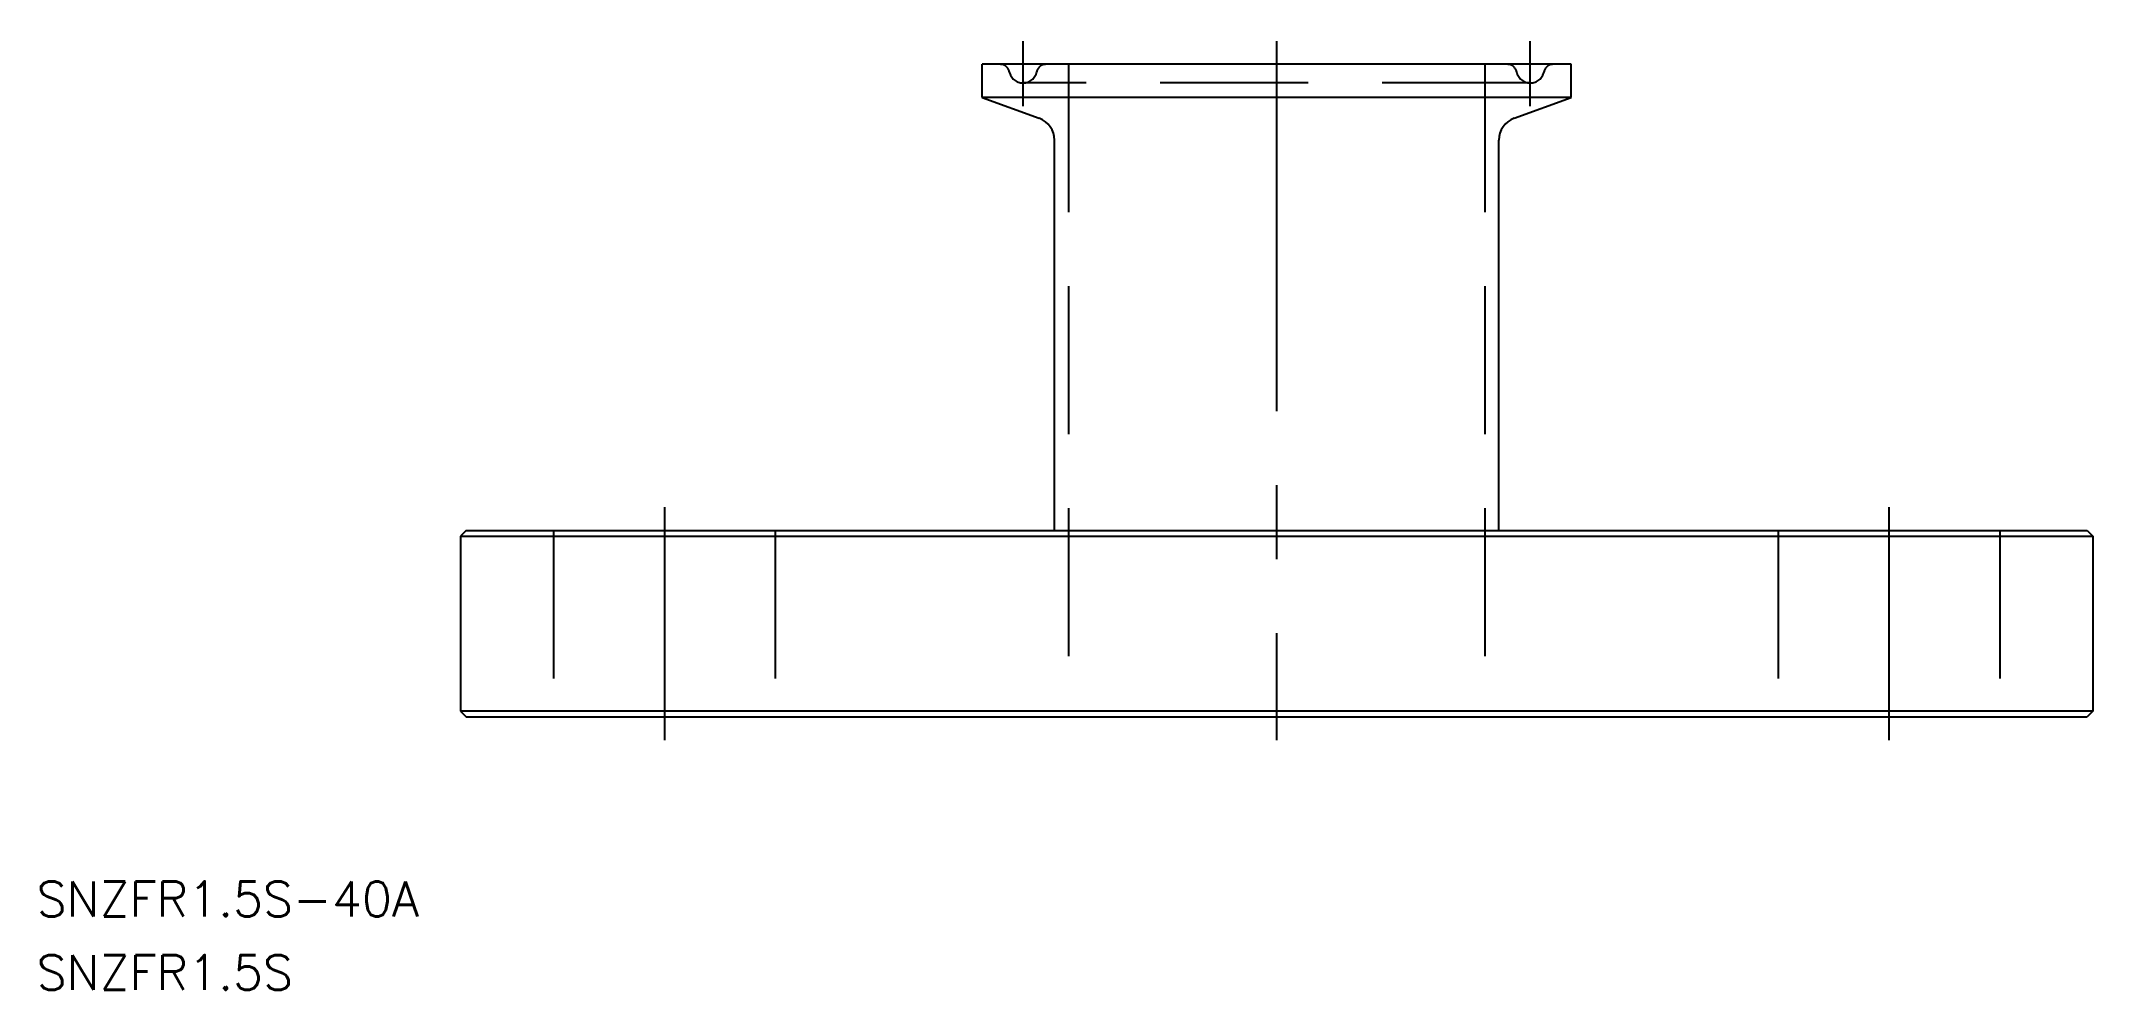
# Model space of a CAD drawing. Extents: x -106 to 70, y -23 to 58.
import ezdxf

# ---------------------------------------------------------------- set-up
doc = ezdxf.new("R2010")
doc.units = 0
doc.linetypes.add('CENTER', pattern=[50.8, 31.75, -6.35, 6.35, -6.35])
doc.linetypes.add('DASHED', pattern=[19.05, 12.7, -6.35])
doc.layers.get('0').update_dxf_attribs({"linetype": 'CONTINUOUS'})
doc.layers.add('CENTER', color=1, linetype='CENTER')
doc.styles.get("Standard").update_dxf_attribs({"font": 'txt.shx', "height": 3, "bigfont": 'bigfont.shx'})

msp = doc.modelspace()

# ---------------------------------------------------------------- linework, layer by layer
at = {"color": 7, "linetype": 'CONTINUOUS'}
for p, q in [((25.25, 56), (-25.25, 56)), ((-25.25, 53.15), (-25.25, 56)), ((25.25, 53.15), (25.25, 56)), ((-25.25, 53.15), (-20.37, 51.37)), ((25.25, 53.15), (-25.25, 53.15)), ((20.37, 51.37), (25.25, 53.15)), ((-19.05, 16), (-19.05, 49.49)), ((19.05, 16), (19.05, 49.49)), ((-69.5, 16), (-70, 15.5)), ((-69.5, 16), (69.5, 16)), ((69.5, 16), (70, 15.5)), ((-70, 15.5), (-70, 0.5)), ((-70, 15.5), (70, 15.5)), ((70, 15.5), (70, 0.5)), ((-70, 0.5), (-69.5, 0)), ((70, 0.5), (-70, 0.5)), ((-69.5, 0), (69.5, 0)), ((70, 0.5), (69.5, 0))]:
    msp.add_line(p, q, dxfattribs=at)
at = {"color": 3, "linetype": 'DASHED'}
for p, q in [((-17.85, 56), (-17.85, 0)), ((17.85, 56), (17.85, 0)), ((21.75, 54.4), (-21.75, 54.4)), ((-62, 16), (-62, 0)), ((-43, 16), (-43, 0)), ((43, 16), (43, 0)), ((62, 16), (62, 0))]:
    msp.add_line(p, q, dxfattribs=at)
for centre, radius, start, end in [((-23.71, 55.2), 0.8, 11.537, 90), ((-21.75, 55.6), 1.2, 191.537, 348.463), ((-19.79, 55.2), 0.8, 90, 168.463), ((19.79, 55.2), 0.8, 11.537, 90), ((21.75, 55.6), 1.2, 191.537, 348.463), ((23.71, 55.2), 0.8, 90, 168.463)]:
    msp.add_arc(centre, radius, start, end, dxfattribs=at)
at = {"color": 7, "linetype": 'CONTINUOUS'}
for centre, start, end in [((-21.05, 49.49), 0, 70), ((21.05, 49.49), 110, 180)]:
    msp.add_arc(centre, 2, start, end, dxfattribs=at)
at = {"layer": 'CENTER', "color": 1, "linetype": 'CENTER'}
for p, q in [((-21.75, 52.4), (-21.75, 58)), ((0, 58), (0, -2)), ((21.75, 52.4), (21.75, 58)), ((-52.5, 18), (-52.5, -2)), ((52.5, 18), (52.5, -2))]:
    msp.add_line(p, q, dxfattribs=at)

# ---------------------------------------------------------------- texts
at = {"color": 7, "linetype": 'CONTINUOUS'}
for s, p in [('SNZFR1.5S-40A', (-106.34, -17.12)), ('SNZFR1.5S', (-106.34, -23.43))]:
    msp.add_text(s, height=3, dxfattribs=at).set_placement(p)

doc.saveas('drawing.dxf')
